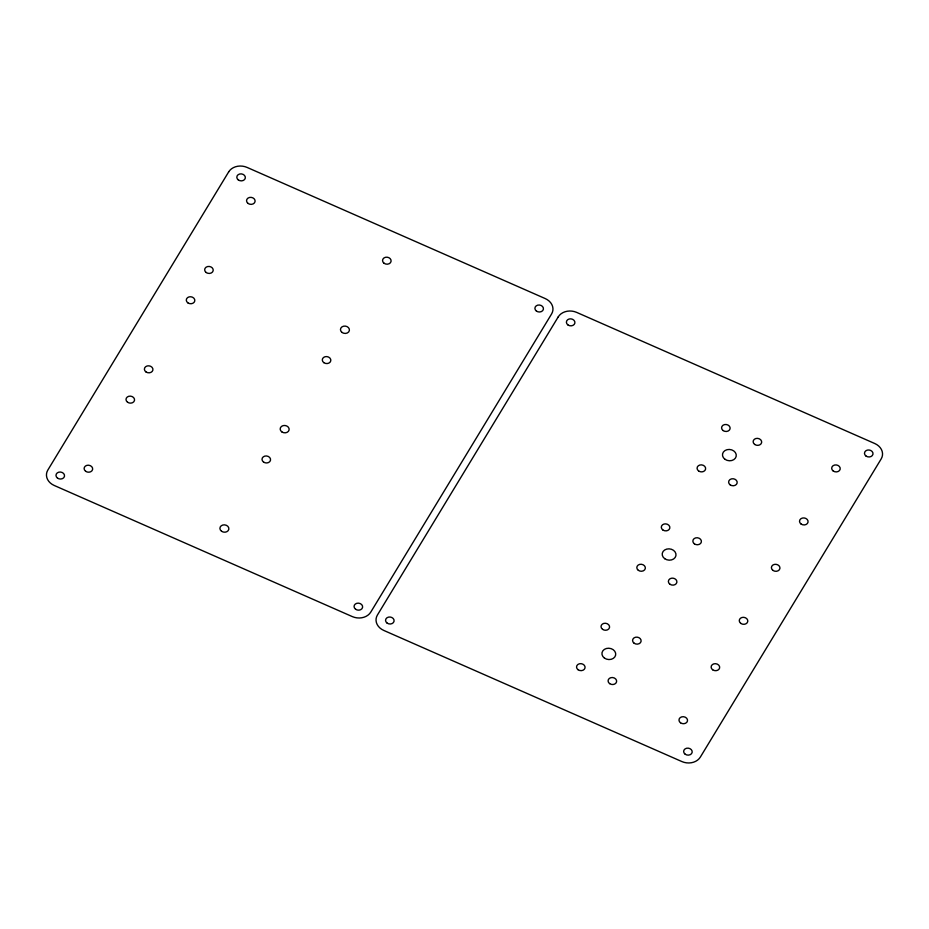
<?xml version="1.0" encoding="UTF-8"?>
<svg xmlns="http://www.w3.org/2000/svg" width="929" height="929" viewBox="0 0 929 929"><rect width="100%" height="100%" fill="white"/><g stroke="black" fill="none" stroke-linecap="round" stroke-linejoin="round"><path stroke-width="1.39" d="M228.662 171.9L47.832 470.062A13.842 11.299 7.2 0 0 54.23 485.472L352.323 616.601A13.842 11.299 7.2 0 0 370.764 612.118L551.594 313.956A13.842 11.299 7.2 0 0 545.195 298.557L247.102 167.429A13.842 11.299 7.2 0 0 228.662 171.9M558.236 316.882L377.406 615.044A13.842 11.299 7.2 0 0 383.805 630.443L681.898 761.571A13.842 11.299 7.2 0 0 700.338 757.1L881.168 458.938A13.842 11.299 7.2 0 0 874.77 443.528L576.677 312.399A13.842 11.299 7.2 0 0 558.236 316.882M866.002 456.046A4.297 3.507 7.2 0 0 872.958 454.246A4.297 3.507 7.2 0 0 867.28 450.112A4.297 3.507 7.2 0 0 866.002 456.046M567.909 324.918A4.297 3.507 7.2 0 0 574.865 323.129A4.297 3.507 7.2 0 0 569.187 318.984A4.297 3.507 7.2 0 0 567.909 324.918M685.172 754.209A4.297 3.507 7.2 0 0 692.14 752.409A4.297 3.507 7.2 0 0 686.45 748.275A4.297 3.507 7.2 0 0 685.172 754.209M387.079 623.08A4.297 3.507 7.2 0 0 394.047 621.28A4.297 3.507 7.2 0 0 388.357 617.146A4.297 3.507 7.2 0 0 387.079 623.08M724.992 459.298A6.921 5.644 7.2 0 0 736.186 456.336A6.921 5.644 7.2 0 0 726.966 449.706A6.921 5.644 7.2 0 0 724.992 459.298M698.608 470.957A4.297 3.507 7.2 0 0 705.575 469.157A4.297 3.507 7.2 0 0 699.885 465.011A4.297 3.507 7.2 0 0 698.608 470.957M730.159 484.833A4.297 3.507 7.2 0 0 737.127 483.034A4.297 3.507 7.2 0 0 731.437 478.888A4.297 3.507 7.2 0 0 730.159 484.833M754.662 444.434A4.297 3.507 7.2 0 0 761.617 442.645A4.297 3.507 7.2 0 0 755.939 438.5A4.297 3.507 7.2 0 0 754.662 444.434M723.11 430.557A4.297 3.507 7.2 0 0 730.066 428.768A4.297 3.507 7.2 0 0 724.388 424.623A4.297 3.507 7.2 0 0 723.11 430.557M833.208 470.991A4.297 3.507 7.2 0 0 840.164 469.203A4.297 3.507 7.2 0 0 834.486 465.057A4.297 3.507 7.2 0 0 833.208 470.991M801.053 524.014A4.297 3.507 7.2 0 0 808.021 522.214A4.297 3.507 7.2 0 0 802.331 518.068A4.297 3.507 7.2 0 0 801.053 524.014M609.61 683.605A4.297 3.507 7.2 0 0 616.577 681.805A4.297 3.507 7.2 0 0 610.887 677.671A4.297 3.507 7.2 0 0 609.61 683.605M602.561 629.339A4.297 3.507 7.2 0 0 609.517 627.539A4.297 3.507 7.2 0 0 603.838 623.394A4.297 3.507 7.2 0 0 602.561 629.339M680.504 722.785A4.297 3.507 7.2 0 0 687.472 720.985A4.297 3.507 7.2 0 0 681.781 716.851A4.297 3.507 7.2 0 0 680.504 722.785M712.659 669.774A4.297 3.507 7.2 0 0 719.615 667.974A4.297 3.507 7.2 0 0 713.936 663.829A4.297 3.507 7.2 0 0 712.659 669.774M634.112 643.216A4.297 3.507 7.2 0 0 641.068 641.416A4.297 3.507 7.2 0 0 635.39 637.271A4.297 3.507 7.2 0 0 634.112 643.216M578.059 669.728A4.297 3.507 7.2 0 0 585.026 667.928A4.297 3.507 7.2 0 0 579.336 663.794A4.297 3.507 7.2 0 0 578.059 669.728M604.442 658.08A6.921 5.644 7.2 0 0 615.637 655.108A6.921 5.644 7.2 0 0 606.416 648.488A6.921 5.644 7.2 0 0 604.442 658.08M664.711 558.689A6.921 5.644 7.2 0 0 675.917 555.728A6.921 5.644 7.2 0 0 666.697 549.097A6.921 5.644 7.2 0 0 664.711 558.689M638.339 570.336A4.297 3.507 7.2 0 0 645.295 568.536A4.297 3.507 7.2 0 0 639.616 564.402A4.297 3.507 7.2 0 0 638.339 570.336M669.89 584.213A4.297 3.507 7.2 0 0 676.846 582.413A4.297 3.507 7.2 0 0 671.168 578.279A4.297 3.507 7.2 0 0 669.89 584.213M694.381 543.825A4.297 3.507 7.2 0 0 701.349 542.025A4.297 3.507 7.2 0 0 695.658 537.891A4.297 3.507 7.2 0 0 694.381 543.825M662.83 529.948A4.297 3.507 7.2 0 0 669.797 528.148A4.297 3.507 7.2 0 0 664.107 524.014A4.297 3.507 7.2 0 0 662.83 529.948M772.928 570.383A4.297 3.507 7.2 0 0 779.895 568.583A4.297 3.507 7.2 0 0 774.205 564.449A4.297 3.507 7.2 0 0 772.928 570.383M740.785 623.394A4.297 3.507 7.2 0 0 747.74 621.594A4.297 3.507 7.2 0 0 742.062 617.46A4.297 3.507 7.2 0 0 740.785 623.394M281.812 431.869A4.494 3.67 7.2 0 0 289.093 429.941A4.494 3.67 7.2 0 0 283.101 425.633A4.494 3.67 7.2 0 0 281.812 431.869M323.815 362.647A4.297 3.507 7.2 0 0 330.77 360.847A4.297 3.507 7.2 0 0 325.092 356.713A4.297 3.507 7.2 0 0 323.815 362.647M187.809 302.819A4.297 3.507 7.2 0 0 194.765 301.019A4.297 3.507 7.2 0 0 189.086 296.885A4.297 3.507 7.2 0 0 187.809 302.819M145.923 371.902A4.297 3.507 7.2 0 0 152.879 370.102A4.297 3.507 7.2 0 0 147.188 365.956A4.297 3.507 7.2 0 0 145.923 371.902M85.642 471.282A4.297 3.507 7.2 0 0 92.61 469.482A4.297 3.507 7.2 0 0 86.92 465.348A4.297 3.507 7.2 0 0 85.642 471.282M127.528 402.211A4.297 3.507 7.2 0 0 134.496 400.411A4.297 3.507 7.2 0 0 128.806 396.277A4.297 3.507 7.2 0 0 127.528 402.211M263.534 462.038A4.297 3.507 7.2 0 0 270.502 460.238A4.297 3.507 7.2 0 0 264.811 456.104A4.297 3.507 7.2 0 0 263.534 462.038M221.543 531.249A4.494 3.67 7.2 0 0 228.813 529.321A4.494 3.67 7.2 0 0 222.821 525.013A4.494 3.67 7.2 0 0 221.543 531.249M342.093 332.477A4.494 3.67 7.2 0 0 349.362 330.55A4.494 3.67 7.2 0 0 343.37 326.242A4.494 3.67 7.2 0 0 342.093 332.477M384.083 263.267A4.297 3.507 7.2 0 0 391.051 261.467A4.297 3.507 7.2 0 0 385.361 257.321A4.297 3.507 7.2 0 0 384.083 263.267M248.078 203.439A4.297 3.507 7.2 0 0 255.045 201.639A4.297 3.507 7.2 0 0 249.355 197.494A4.297 3.507 7.2 0 0 248.078 203.439M206.192 272.511A4.297 3.507 7.2 0 0 213.159 270.711A4.297 3.507 7.2 0 0 207.469 266.577A4.297 3.507 7.2 0 0 206.192 272.511M57.505 478.11A4.297 3.507 7.2 0 0 64.473 476.31A4.297 3.507 7.2 0 0 58.782 472.176A4.297 3.507 7.2 0 0 57.505 478.11M355.598 609.238A4.297 3.507 7.2 0 0 362.565 607.438A4.297 3.507 7.2 0 0 356.875 603.293A4.297 3.507 7.2 0 0 355.598 609.238M238.335 179.947A4.297 3.507 7.2 0 0 245.291 178.147A4.297 3.507 7.2 0 0 239.612 174.013A4.297 3.507 7.2 0 0 238.335 179.947M536.428 311.076A4.297 3.507 7.2 0 0 543.384 309.276A4.297 3.507 7.2 0 0 537.705 305.142A4.297 3.507 7.2 0 0 536.428 311.076"/></g></svg>
